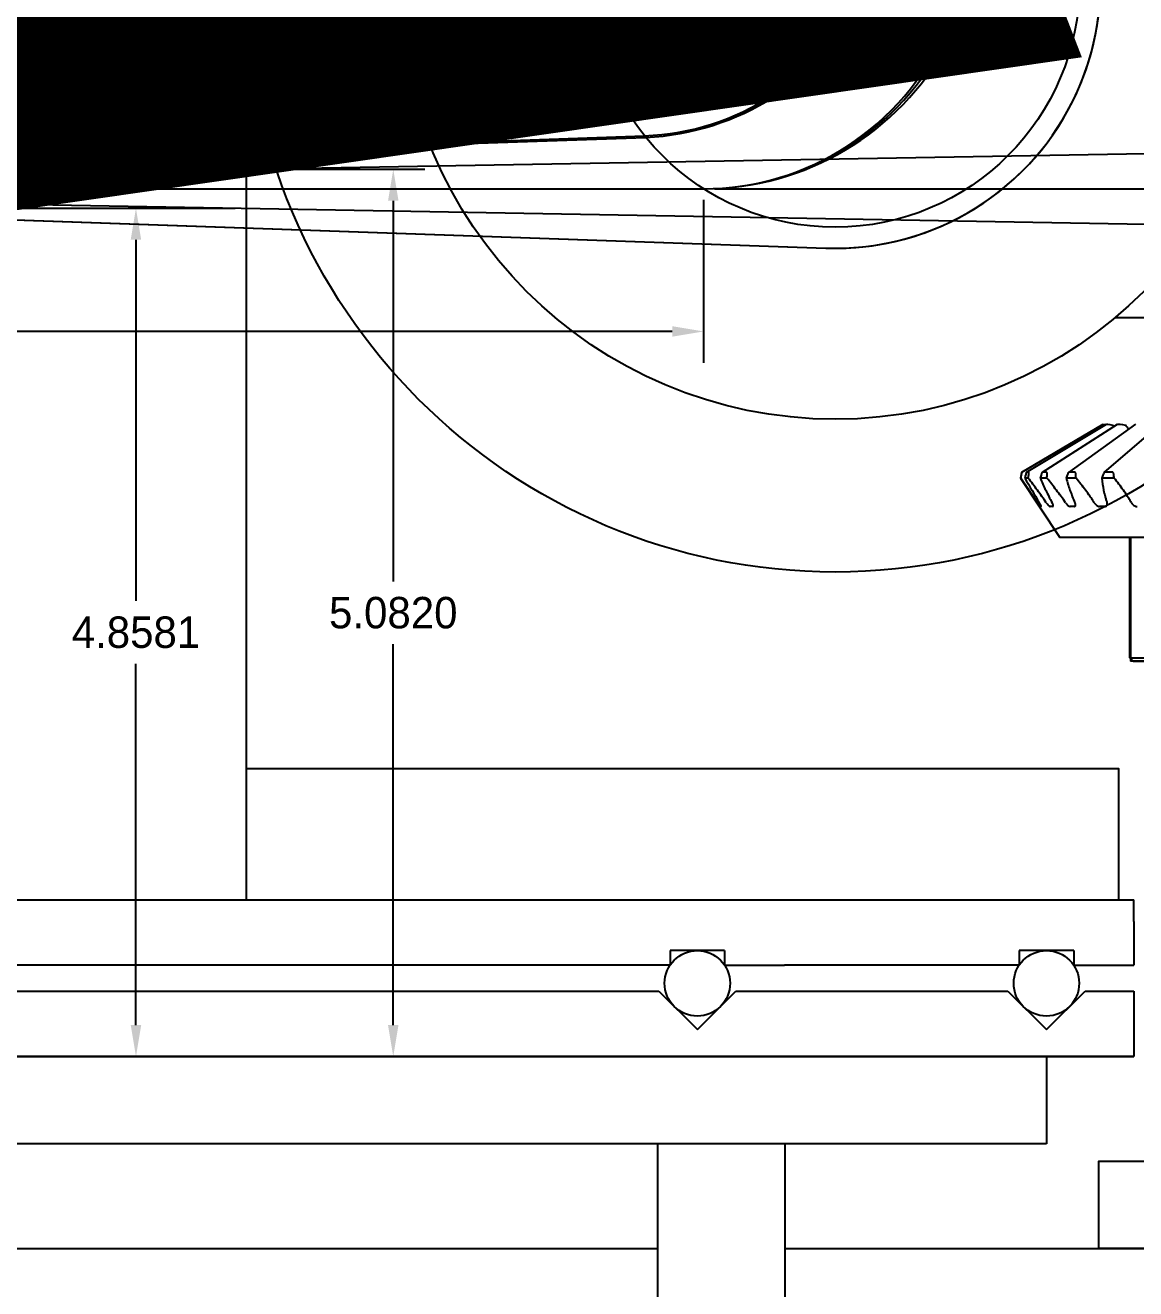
# Model space of a CAD drawing. Header units: inches. Extents: x -164 to 250, y -285 to 80.
# Drawn here: x 7.58 to 13.94, y -189.54 to -182.31 of the extents above; entities that cross this region are included whole.
import ezdxf

# ---------------------------------------------------------------- set-up
doc = ezdxf.new("R2010")
doc.units = ezdxf.units.IN
doc.header["$MEASUREMENT"] = 0
for name, color, linetype in [('LAY0001', 7, 'Continuous'), ('LAYER_CUT_FEAT', 7, 'Continuous'), ('LAYER_FEATURE', 7, 'Continuous'), ('trajectories', 3, 'Continuous')]:
    doc.layers.add(name, color=color, linetype=linetype)
doc.dimstyles.get("Standard").update_dxf_attribs({"dimtxt": 0.18, "dimasz": 0.18, "dimexe": 0.18, "dimexo": 0.0625, "dimgap": 0.09, "dimtad": 0, "dimtih": 1, "dimtoh": 1, "dimdec": 4, "dimzin": 0, "dimdsep": 46, "dimtxsty": 'Standard', "dimcen": 0.09, "dimadec": 0, "dimazin": 0, "dimtfac": 1, "dimtdec": 4, "dimtofl": 0, "dimtmove": 0, "dimatfit": 3, "dimfxl": 1, "dimtolj": 1, "dimtzin": 0, "dimarcsym": 0})

# ---------------------------------------------------------------- blocks, each defined once
blk = doc.blocks.new('*D58')
at = {"layer": 'Defpoints', "color": 0, "transparency": 16777216}
for p in [(2.4291, -183.2443), (11.4651, -183.2443), (11.4651, -184.0615)]:
    blk.add_point(p, dxfattribs=at)
at = {"layer": 'trajectories', "color": 0, "lineweight": -2, "transparency": 16777216}
for p, q in [((2.4291, -183.3068), (2.4291, -184.2415)), ((11.4651, -183.3068), (11.4651, -184.2415)), ((2.6091, -184.0615), (6.4371, -184.0615)), ((11.2851, -184.0615), (7.4571, -184.0615))]:
    blk.add_line(p, q, dxfattribs=at)
at = {"layer": 'trajectories', "color": 0, "transparency": 16777216}
for points in [[(2.6091, -184.0315), (2.6091, -184.0915), (2.4291, -184.0615)], [(11.2851, -184.0315), (11.2851, -184.0915), (11.4651, -184.0615)]]:
    blk.add_solid(points, dxfattribs=at)
at = {"layer": 'trajectories', "color": 0, "transparency": 16777216, "insert": (6.9471, -184.0615), "char_height": 0.18, "attachment_point": 5}
blk.add_mtext('\\A1;9.0360', dxfattribs=at)
blk = doc.blocks.new('*D61')
at = {"layer": 'Defpoints', "color": 0, "transparency": 16777216}
for p in [(8.2126, -183.3562), (8.8435, -183.3562), (13.4291, -188.2143)]:
    blk.add_point(p, dxfattribs=at)
at = {"layer": 'trajectories', "color": 0, "lineweight": -2, "transparency": 16777216}
for p, q in [((8.781, -183.3562), (8.0326, -183.3562)), ((8.2126, -183.5362), (8.2126, -185.6053)), ((8.2126, -188.0343), (8.2126, -185.9653)), ((13.3666, -188.2143), (8.0326, -188.2143))]:
    blk.add_line(p, q, dxfattribs=at)
at = {"layer": 'trajectories', "color": 0, "transparency": 16777216}
for points in [[(8.1826, -183.5362), (8.2426, -183.5362), (8.2126, -183.3562)], [(8.1826, -188.0343), (8.2426, -188.0343), (8.2126, -188.2143)]]:
    blk.add_solid(points, dxfattribs=at)
at = {"layer": 'trajectories', "color": 0, "transparency": 16777216, "insert": (8.2126, -185.7853), "char_height": 0.18, "attachment_point": 5}
blk.add_mtext('\\A1;4.8581', dxfattribs=at)
blk = doc.blocks.new('*D62')
at = {"layer": 'Defpoints', "color": 0, "transparency": 16777216}
for p in [(8.8435, -183.1323), (9.6868, -188.2143), (13.4291, -188.2143)]:
    blk.add_point(p, dxfattribs=at)
at = {"layer": 'trajectories', "color": 0, "lineweight": -2, "transparency": 16777216}
for p, q in [((8.906, -183.1323), (9.8668, -183.1323)), ((9.6868, -183.3123), (9.6868, -185.4933)), ((9.6868, -188.0343), (9.6868, -185.8533)), ((13.3666, -188.2143), (9.5068, -188.2143))]:
    blk.add_line(p, q, dxfattribs=at)
at = {"layer": 'trajectories', "color": 0, "transparency": 16777216}
for points in [[(9.6568, -183.3123), (9.7168, -183.3123), (9.6868, -183.1323)], [(9.6568, -188.0343), (9.7168, -188.0343), (9.6868, -188.2143)]]:
    blk.add_solid(points, dxfattribs=at)
at = {"layer": 'trajectories', "color": 0, "transparency": 16777216, "insert": (9.6868, -185.6733), "char_height": 0.18, "attachment_point": 5}
blk.add_mtext('\\A1;5.0820', dxfattribs=at)
blk = doc.blocks.new('*D63')
at = {"layer": 'Defpoints', "color": 0, "transparency": 16777216}
for p in [(17.9907, -182.9726), (18.9367, -183.0522), (2.4291, -183.2443), (2.4291, -183.2443), (11.4651, -183.2443)]:
    blk.add_point(p, dxfattribs=at)
at = {"layer": 'trajectories', "color": 0, "lineweight": -2, "transparency": 16777216}
for p, q in [((18.0531, -182.9715), (19.1153, -182.953)), ((11.5276, -183.2443), (19.1178, -183.2443)), ((18.9339, -183.6042), (19.1139, -183.6042))]:
    blk.add_line(p, q, dxfattribs=at)
for start, end in [(1.62472, 2.24943), (358.75055, 360), (358.75057, 359.37528)]:
    blk.add_arc((2.4291, -183.2443), 16.5087, start, end, dxfattribs=at)
at = {"layer": 'trajectories', "color": 0, "transparency": 16777216}
for points in [[(18.9612, -182.7755), (18.9012, -182.7769), (18.9353, -182.9561)], [(18.9069, -183.4241), (18.9669, -183.4244), (18.9378, -183.2443)]]:
    blk.add_solid(points, dxfattribs=at)
at = {"layer": 'trajectories', "color": 0, "transparency": 16777216, "insert": (19.4739, -183.6042), "char_height": 0.18, "attachment_point": 5}
blk.add_mtext('\\A1;1.00°', dxfattribs=at)
blk = doc.blocks.new('*D64')
at = {"layer": 'Defpoints', "color": 0, "transparency": 16777216}
for p in [(2.4291, -183.2443), (2.4291, -183.2443), (11.4651, -183.2443), (18.6518, -183.3386), (17.9907, -183.5159)]:
    blk.add_point(p, dxfattribs=at)
at = {"layer": 'trajectories', "color": 0, "lineweight": -2, "transparency": 16777216}
for p, q in [((11.5276, -183.2443), (18.832, -183.2443)), ((18.0531, -183.517), (18.8295, -183.5305)), ((18.6393, -183.8872), (18.4593, -183.8872))]:
    blk.add_line(p, q, dxfattribs=at)
for start, end in [(0.63572, 1.27145), (357.72854, 359), (357.72855, 358.36428)]:
    blk.add_arc((2.4291, -183.2443), 16.2229, start, end, dxfattribs=at)
at = {"layer": 'trajectories', "color": 0, "transparency": 16777216}
for points in [[(18.681, -183.0641), (18.621, -183.0644), (18.652, -183.2443)], [(18.6154, -183.7066), (18.6754, -183.708), (18.6496, -183.5274)]]:
    blk.add_solid(points, dxfattribs=at)
at = {"layer": 'trajectories', "color": 0, "transparency": 16777216, "insert": (18.0993, -183.8872), "char_height": 0.18, "attachment_point": 5}
blk.add_mtext('\\A1;1.00°', dxfattribs=at)
blk = doc.blocks.new('*D65')
at = {"layer": 'Defpoints', "color": 0, "transparency": 16777216}
for p in [(7.1221, -177.0665), (8.8435, -177.0665), (8.8435, -183.3562)]:
    blk.add_point(p, dxfattribs=at)
at = {"layer": 'trajectories', "color": 0, "lineweight": -2, "transparency": 16777216}
for p, q in [((8.781, -177.0665), (6.9421, -177.0665)), ((7.1221, -177.2465), (7.1221, -180.0313)), ((7.1221, -183.1762), (7.1221, -180.3913)), ((8.781, -183.3562), (6.9421, -183.3562))]:
    blk.add_line(p, q, dxfattribs=at)
at = {"layer": 'trajectories', "color": 0, "transparency": 16777216}
for points in [[(7.0921, -177.2465), (7.1521, -177.2465), (7.1221, -177.0665)], [(7.0921, -183.1762), (7.1521, -183.1762), (7.1221, -183.3562)]]:
    blk.add_solid(points, dxfattribs=at)
at = {"layer": 'trajectories', "color": 0, "transparency": 16777216, "insert": (7.1221, -180.2113), "char_height": 0.18, "attachment_point": 5}
blk.add_mtext('\\A1;6.2898', dxfattribs=at)
blk = doc.blocks.new('*D66')
at = {"layer": 'Defpoints', "color": 0, "transparency": 16777216}
for p in [(8.8435, -177.0665), (8.1024, -183.1323), (8.8435, -183.1323)]:
    blk.add_point(p, dxfattribs=at)
at = {"layer": 'trajectories', "color": 0, "lineweight": -2, "transparency": 16777216}
for p, q in [((8.781, -177.0665), (7.9224, -177.0665)), ((8.1024, -177.2465), (8.1024, -179.9194)), ((8.1024, -182.9523), (8.1024, -180.2794)), ((8.781, -183.1323), (7.9224, -183.1323))]:
    blk.add_line(p, q, dxfattribs=at)
at = {"layer": 'trajectories', "color": 0, "transparency": 16777216}
for points in [[(8.0724, -177.2465), (8.1324, -177.2465), (8.1024, -177.0665)], [(8.0724, -182.9523), (8.1324, -182.9523), (8.1024, -183.1323)]]:
    blk.add_solid(points, dxfattribs=at)
at = {"layer": 'trajectories', "color": 0, "transparency": 16777216, "insert": (8.1024, -180.0994), "char_height": 0.18, "attachment_point": 5}
blk.add_mtext('\\A1;6.0658', dxfattribs=at)
blk = doc.blocks.new('*D110')
at = {"layer": 'Defpoints', "color": 0, "transparency": 16777216}
for p in [(13.926, -185.9498), (19.0805, -185.9498), (14.0228, -186.5123)]:
    blk.add_point(p, dxfattribs=at)
at = {"layer": 'trajectories', "color": 0, "lineweight": -2, "transparency": 16777216}
for p, q in [((19.0805, -185.9498), (19.0805, -185.7698)), ((19.0805, -185.7698), (19.2605, -185.7698)), ((13.9885, -185.9498), (19.2605, -185.9498)), ((19.0805, -186.3323), (19.0805, -186.1298)), ((14.0853, -186.5123), (19.2605, -186.5123))]:
    blk.add_line(p, q, dxfattribs=at)
at = {"layer": 'trajectories', "color": 0, "transparency": 16777216}
for points in [[(19.0505, -186.1298), (19.1105, -186.1298), (19.0805, -185.9498)], [(19.0505, -186.3323), (19.1105, -186.3323), (19.0805, -186.5123)]]:
    blk.add_solid(points, dxfattribs=at)
at = {"layer": 'trajectories', "color": 0, "transparency": 16777216, "insert": (19.7855, -185.7698), "char_height": 0.18, "attachment_point": 5}
blk.add_mtext('\\A1;0.5625', dxfattribs=at)

msp = doc.modelspace()

# ---------------------------------------------------------------- linework, layer by layer
for p, q in [((8.8435, -177.06646), (8.8435, -186.56646)), ((-9.0709, -187.31646), (13.9291, -187.31646)), ((13.9291, -187.44146), (13.9291, -187.31646)), ((13.9291, -187.44146), (13.9291, -187.69146)), ((11.27285, -187.6076), (11.27285, -187.69146)), ((11.58535, -187.6076), (11.27285, -187.6076)), ((11.58535, -187.6076), (11.58535, -187.69146)), ((13.27285, -187.6076), (13.27285, -187.69146)), ((13.58535, -187.6076), (13.27285, -187.6076)), ((13.58535, -187.6076), (13.58535, -187.69146)), ((11.27285, -187.69146), (2.4291, -187.69146)), ((11.58535, -187.69146), (11.9291, -187.69146)), ((13.27285, -187.69146), (11.9291, -187.69146)), ((13.58535, -187.69146), (13.9291, -187.69146)), ((2.4291, -187.8393), (11.20813, -187.8393)), ((11.20813, -187.8393), (11.4291, -188.06027)), ((11.4291, -188.06027), (11.65007, -187.8393)), ((11.65007, -187.8393), (11.9291, -187.8393)), ((11.9291, -187.8393), (13.20813, -187.8393)), ((13.20813, -187.8393), (13.4291, -188.06027)), ((13.4291, -188.06027), (13.65007, -187.8393)), ((13.65007, -187.8393), (13.9291, -187.8393)), ((13.9291, -187.8393), (13.9291, -188.2143)), ((-9.0709, -188.2143), (13.9291, -188.2143)), ((-8.5709, -188.2143), (13.4291, -188.2143)), ((13.4291, -188.2143), (2.4291, -188.2143)), ((11.9291, -188.2143), (2.4291, -188.2143)), ((13.9291, -188.2143), (11.9291, -188.2143)), ((13.4291, -188.2143), (13.4291, -188.7143)), ((13.4291, -188.7143), (-6.3409, -188.7143)), ((11.20719, -195.80811), (11.20233, -188.7143)), ((11.93719, -195.8076), (11.93233, -188.7143)), ((-6.3409, -189.31425), (11.20274, -189.31425)), ((11.93274, -189.31425), (18.4291, -189.31425))]:
    msp.add_line(p, q)
at = {"color": 7, "linetype": 'Continuous'}
for p, q in [((13.28824, -184.86763), (13.75465, -184.59275)), ((13.31554, -184.86768), (13.77349, -184.59276)), ((13.40606, -184.86819), (13.8364, -184.59281)), ((13.5566, -184.8689), (13.94073, -184.59292)), ((13.76025, -184.87018), (14.08186, -184.59312)), ((13.80971, -184.5979), (13.81585, -184.60595)), ((13.28807, -184.86774), (13.28126, -184.90133)), ((13.28126, -184.90133), (13.50653, -185.24109)), ((13.28202, -184.90133), (13.28126, -184.90133)), ((13.28202, -184.90133), (13.28613, -184.88004)), ((13.37796, -185.04244), (13.28202, -184.90133)), ((13.28613, -184.88004), (13.2883, -184.86775)), ((13.2883, -184.86775), (13.28807, -184.86774)), ((13.32495, -184.90133), (13.30508, -184.90133)), ((13.31558, -184.86775), (13.31528, -184.86784)), ((13.32676, -184.86775), (13.31558, -184.86775)), ((13.32495, -184.90133), (13.32756, -184.88004)), ((13.43201, -184.90133), (13.39313, -184.90133)), ((13.40738, -184.86775), (13.40606, -184.86819)), ((13.42925, -184.86775), (13.40738, -184.86775)), ((13.59851, -184.90133), (13.54232, -184.90133)), ((13.5913, -184.86775), (13.5597, -184.86775)), ((13.81718, -184.90133), (13.74614, -184.90133)), ((13.80584, -184.86775), (13.76589, -184.86775)), ((13.3994, -185.06393), (13.3945, -185.06393)), ((13.3994, -185.06393), (13.39964, -185.06386)), ((13.46517, -185.06393), (13.45068, -185.06393)), ((13.46517, -185.06393), (13.4669, -185.06337)), ((13.58894, -185.06393), (13.56549, -185.06393)), ((13.76528, -185.06393), (13.7339, -185.06393)), ((16.07767, -185.24109), (13.50653, -185.24109))]:
    msp.add_line(p, q, dxfattribs=at)
msp.add_lwpolyline([(8.8435, -187.31646), (13.8435, -187.31646), (13.8435, -186.56646), (8.8435, -186.56646)], close=True)
for centre, radius in [((2.4291, -189.31425), 14), ((12.2185, -182.06426), 3.375), ((12.2185, -182.06426), 2.5), ((11.4291, -187.7951), 0.1875), ((13.4291, -187.7951), 0.1875)]:
    msp.add_circle(centre, radius)
for centre, radius, start, end in [((12.23697, -185.93706), 2.12076, 38.3306, 39.157296), ((19.18607, -186.39277), 6.06717, 165.562015, 165.769528), ((16.50804, -183.0861), 3.68158, 209.541653, 212.099211), ((16.9418, -185.97764), 3.7083, 162.783319, 163.127374), ((9.01224, -184.6846), 4.42508, 357.192753, 357.468713), ((16.1938, -185.80215), 2.80032, 160.774458, 161.235143), ((10.72211, -184.98111), 2.87751, 1.588921, 2.013046), ((15.9411, -185.69445), 2.33386, 159.57658, 160.133301), ((11.59884, -185.13043), 2.23014, 5.896556, 6.446716)]:
    msp.add_arc(centre, radius, start, end, dxfattribs=at)
for points, knots in [([(13.31523, -184.86788), (13.31501, -184.86802), (13.3146, -184.86852), (13.31405, -184.86947), (13.31346, -184.87074), (13.31261, -184.8729), (13.3116, -184.87602), (13.31087, -184.87865), (13.31052, -184.88004)], [0, 0, 0, 0, 0.0588048, 0.1436237, 0.2515409, 0.378502, 0.6726256, 1, 1, 1, 1]), ([(13.42846, -185.04244), (13.42007, -185.03031), (13.40306, -185.00632), (13.36869, -184.95918), (13.34247, -184.92435), (13.32495, -184.90133)], [0, 0, 0, 0, 0.2527979, 0.5040707, 1, 1, 1, 1]), ([(13.32756, -184.88004), (13.32775, -184.87854), (13.32796, -184.87635), (13.32808, -184.87353), (13.32807, -184.87171), (13.32794, -184.87012), (13.32773, -184.86883), (13.32722, -184.86775), (13.32676, -184.86775)], [0, 0, 0, 0, 0.3576231, 0.5198804, 0.6661957, 0.791291, 0.8900491, 1, 1, 1, 1]), ([(13.39313, -184.90133), (13.40315, -184.92471), (13.41923, -184.95992), (13.44263, -185.00675), (13.45527, -185.0305), (13.46189, -185.04244)], [0, 0, 0, 0, 0.4860584, 0.7391362, 1, 1, 1, 1]), ([(13.40606, -184.86819), (13.40535, -184.86865), (13.40402, -184.87013), (13.4024, -184.87288), (13.40091, -184.87628), (13.40005, -184.87875), (13.39966, -184.88004)], [0, 0, 0, 0, 0.1859792, 0.4266244, 0.7030714, 1, 1, 1, 1]), ([(13.433, -184.88004), (13.43307, -184.87853), (13.43307, -184.87633), (13.43278, -184.87352), (13.43242, -184.87168), (13.43191, -184.8701), (13.43123, -184.86884), (13.43035, -184.86797), (13.4296, -184.86775), (13.42925, -184.86775)], [0, 0, 0, 0, 0.3277172, 0.4777901, 0.6151154, 0.736271, 0.8389365, 0.9241191, 1, 1, 1, 1]), ([(13.53855, -185.04244), (13.53028, -185.03025), (13.51322, -185.00617), (13.47798, -184.9589), (13.45055, -184.92421), (13.43201, -184.90133)], [0, 0, 0, 0, 0.2499146, 0.5004392, 1, 1, 1, 1]), ([(13.54232, -184.90133), (13.5487, -184.92471), (13.55968, -184.95998), (13.5772, -185.00681), (13.58721, -185.03054), (13.59264, -185.04244)], [0, 0, 0, 0, 0.4850245, 0.738145, 1, 1, 1, 1]), ([(13.5566, -184.8689), (13.55582, -184.86947), (13.55435, -184.87093), (13.55184, -184.87459), (13.55043, -184.87779), (13.54965, -184.88004)], [0, 0, 0, 0, 0.2177869, 0.4633409, 1, 1, 1, 1]), ([(13.5597, -184.86775), (13.55945, -184.86775), (13.55833, -184.86786), (13.5573, -184.8684), (13.5566, -184.8689)], [0, 0, 0, 0, 0.2299336, 1, 1, 1, 1]), ([(13.59784, -184.88004), (13.59779, -184.87852), (13.5975, -184.87565), (13.59653, -184.87226), (13.59528, -184.87005), (13.59416, -184.86878), (13.59282, -184.86794), (13.5918, -184.86775), (13.5913, -184.86775)], [0, 0, 0, 0, 0.2998555, 0.5703663, 0.6909778, 0.8007337, 0.9018085, 1, 1, 1, 1]), ([(13.70343, -185.04244), (13.69955, -185.03634), (13.69158, -185.02421), (13.67504, -185.0002), (13.64473, -184.95866), (13.61727, -184.92408), (13.59851, -184.90133)], [0, 0, 0, 0, 0.123288, 0.2474119, 0.4972352, 1, 1, 1, 1]), ([(13.74614, -184.90133), (13.74858, -184.92461), (13.75395, -184.95986), (13.76338, -185.00061), (13.77002, -185.02444), (13.77379, -185.03644), (13.77582, -185.04244)], [0, 0, 0, 0, 0.486301, 0.7389443, 0.8682581, 1, 1, 1, 1]), ([(13.76025, -184.87018), (13.7588, -184.87143), (13.75634, -184.87458), (13.75465, -184.87814), (13.75394, -184.88004)], [0, 0, 0, 0, 0.4851371, 1, 1, 1, 1]), ([(13.76589, -184.86775), (13.7649, -184.86775), (13.76282, -184.86828), (13.76107, -184.86947), (13.76025, -184.87018)], [0, 0, 0, 0, 0.4742859, 1, 1, 1, 1]), ([(13.81488, -184.88004), (13.8147, -184.87851), (13.81412, -184.87558), (13.81241, -184.87161), (13.81006, -184.86904), (13.80772, -184.86793), (13.80647, -184.86775), (13.80584, -184.86775)], [0, 0, 0, 0, 0.2779649, 0.5375229, 0.7742868, 0.8871757, 1, 1, 1, 1]), ([(13.91589, -185.04244), (13.91244, -185.03633), (13.90525, -185.02419), (13.89009, -185.00014), (13.86988, -184.97049), (13.84419, -184.93556), (13.8263, -184.91269), (13.81718, -184.90133)], [0, 0, 0, 0, 0.1221583, 0.2454956, 0.4947108, 0.7464488, 1, 1, 1, 1]), ([(13.37796, -185.04244), (13.37894, -185.0439), (13.38087, -185.04673), (13.3837, -185.05078), (13.38634, -185.05446), (13.3887, -185.05765), (13.39073, -185.06024), (13.3922, -185.06198), (13.39317, -185.063), (13.39372, -185.0635), (13.39413, -185.06381), (13.3944, -185.06393), (13.3945, -185.06393)], [0, 0, 0, 0, 0.1935344, 0.3769659, 0.5447827, 0.6919216, 0.8139499, 0.907254, 0.9422982, 0.969336, 0.9883861, 1, 1, 1, 1]), ([(13.39964, -185.06386), (13.39982, -185.06372), (13.39984, -185.06319), (13.39974, -185.06253), (13.39943, -185.06137), (13.39873, -185.05957), (13.39755, -185.05697), (13.39596, -185.05387), (13.39324, -185.04892), (13.39093, -185.04509), (13.38927, -185.04244)], [0, 0, 0, 0, 0.0291151, 0.0542734, 0.0872661, 0.1766903, 0.2959117, 0.4419916, 0.611111, 1, 1, 1, 1]), ([(13.42846, -185.04244), (13.43046, -185.04534), (13.43445, -185.05067), (13.43974, -185.05662), (13.4438, -185.06033), (13.44639, -185.06228), (13.44861, -185.06353), (13.45006, -185.06393), (13.45068, -185.06393)], [0, 0, 0, 0, 0.3360323, 0.6333874, 0.7572271, 0.8602781, 0.9409167, 1, 1, 1, 1]), ([(13.4669, -185.06337), (13.46766, -185.06275), (13.46818, -185.0609), (13.46805, -185.05839), (13.46757, -185.0558), (13.46669, -185.05286), (13.46493, -185.04827), (13.4632, -185.0448), (13.46189, -185.04244)], [0, 0, 0, 0, 0.1312588, 0.2260818, 0.342893, 0.4809884, 0.6384483, 1, 1, 1, 1]), ([(13.53855, -185.04244), (13.54056, -185.0454), (13.54483, -185.05088), (13.55182, -185.05767), (13.55788, -185.06182), (13.56245, -185.06359), (13.56454, -185.06393), (13.56549, -185.06393)], [0, 0, 0, 0, 0.3030974, 0.5864047, 0.8233086, 0.9192998, 1, 1, 1, 1]), ([(13.59356, -185.06232), (13.594, -185.06191), (13.59479, -185.06093), (13.59557, -185.0591), (13.59599, -185.05693), (13.59605, -185.05345), (13.59509, -185.04846), (13.59359, -185.04452), (13.59264, -185.04244)], [0, 0, 0, 0, 0.08524, 0.1778323, 0.2816145, 0.398689, 0.6741277, 1, 1, 1, 1]), ([(13.70343, -185.04244), (13.70534, -185.04546), (13.70972, -185.05107), (13.71742, -185.05789), (13.72552, -185.06253), (13.73128, -185.06393), (13.7339, -185.06393)], [0, 0, 0, 0, 0.2778964, 0.5504883, 0.7958723, 1, 1, 1, 1]), ([(13.77416, -185.06045), (13.77506, -185.05948), (13.77656, -185.05705), (13.77751, -185.05264), (13.77729, -185.04763), (13.77642, -185.0442), (13.77582, -185.04244)], [0, 0, 0, 0, 0.2104099, 0.4423442, 0.7049853, 1, 1, 1, 1]), ([(13.91589, -185.04244), (13.91761, -185.0455), (13.9219, -185.05123), (13.92997, -185.05807), (13.93901, -185.06267), (13.9455, -185.06393), (13.94857, -185.06393)], [0, 0, 0, 0, 0.2584691, 0.5222556, 0.7739161, 1, 1, 1, 1]), ([(13.58894, -185.06393), (13.5898, -185.06393), (13.59149, -185.06371), (13.59297, -185.06285), (13.59356, -185.06232)], [0, 0, 0, 0, 0.5228992, 1, 1, 1, 1]), ([(13.76528, -185.06393), (13.76698, -185.06393), (13.77028, -185.06345), (13.7731, -185.06158), (13.77416, -185.06045)], [0, 0, 0, 0, 0.5234007, 1, 1, 1, 1])]:
    msp.add_open_spline(points, degree=3, knots=knots, dxfattribs=at)
at = {"layer": 'LAY0001', "color": 6, "linetype": 'Continuous'}
msp.add_line((13.9107, -185.24109), (13.9107, -185.94976), dxfattribs=at)
at = {"layer": 'LAY0001', "color": 7, "linetype": 'Continuous'}
for p, q in [((15.6735, -185.24109), (13.9107, -185.24109)), ((15.6735, -185.94976), (13.9107, -185.94976))]:
    msp.add_line(p, q, dxfattribs=at)
at = {"layer": 'LAYER_CUT_FEAT', "color": 7, "linetype": 'Continuous'}
for p, q in [((13.75465, -184.59275), (13.7548, -184.59275)), ((13.7548, -184.59275), (13.76437, -184.59462)), ((13.76437, -184.59462), (13.7689, -184.59552)), ((13.77349, -184.59276), (13.77361, -184.59275)), ((13.77361, -184.59275), (13.78132, -184.59275)), ((13.78132, -184.59275), (13.79264, -184.59462)), ((13.79264, -184.59462), (13.80971, -184.5979)), ((13.8364, -184.59281), (13.83694, -184.59275)), ((13.83694, -184.59275), (13.85202, -184.59275)), ((13.85202, -184.59275), (13.8646, -184.59462)), ((13.8646, -184.59462), (13.88143, -184.5979))]:
    msp.add_line(p, q, dxfattribs=at)
at = {"layer": 'LAYER_FEATURE', "color": 7, "linetype": 'Continuous'}
for p, q in [((13.90627, -185.93007), (13.90627, -185.24109)), ((13.92596, -185.94976), (13.90627, -185.93007)), ((13.90627, -185.93007), (15.67793, -185.93007)), ((13.92596, -185.94976), (15.65824, -185.94976))]:
    msp.add_line(p, q, dxfattribs=at)
at = {"layer": 'trajectories'}
for p, q in [((2.4291, -183.24426), (11.12665, -182.94053)), ((2.4291, -183.24426), (17.99066, -182.97263)), ((2.4291, -183.24426), (11.46511, -183.24426)), ((2.4291, -183.24426), (12.16542, -183.58426)), ((2.4291, -183.24426), (17.99066, -183.51589)), ((13.82322, -183.98125), (21.8473, -183.98125))]:
    msp.add_line(p, q, dxfattribs=at)
at = {"layer": 'trajectories', "const_width": 2}
msp.add_lwpolyline([(6.63141, -167.15986), (12.24632, -181.67959), (2.66795, -183.05457)], dxfattribs=at)
at = {"layer": 'trajectories'}
for points in [[(2.4291, -183.24426), (12.16542, -183.58426, 0.6124586), (13.48025, -181.21502), (0.42425, -167.55805)], [(2.4291, -183.24426), (11.46511, -183.24426, 0.6243101), (12.68664, -180.74485), (2.4291, -167.55805)], [(2.4291, -183.24426), (11.13423, -182.94989, 0.5694854), (12.34497, -180.66998), (4.29816, -167.57275)]]:
    msp.add_lwpolyline(points, format="xyb", dxfattribs=at)
msp.add_lwpolyline([(16.27284, -189.31425), (13.7291, -189.31425), (13.7291, -188.81425), (16.27284, -188.81425)], close=True, dxfattribs=at)
msp.add_circle((12.2185, -182.06426), 1.4, dxfattribs=at)
for centre, radius, start, end in [((11.07696, -181.51763), 1.42377, 272, 36.825059), ((11.07461, -181.45048), 1.49096, 272, 31.56615), ((11.07461, -181.58066), 1.37053, 272.492983, 41.673296), ((11.46511, -181.73422), 1.51004, 270, 42.686639), ((11.46511, -181.69605), 1.5482, 270, 37.907802), ((11.46511, -181.65276), 1.5915, 270, 32.71367), ((12.2185, -182.06426), 1.52093, 268, 43.779011)]:
    msp.add_arc(centre, radius, start, end, dxfattribs=at)

# ---------------------------------------------------------------- dimensions: what is measured, and where the dimension line sits
dim = msp.add_linear_dim(base=(7.12214, -177.06646), p1=(8.8435, -183.35622), p2=(8.8435, -177.06646), angle=90, dimstyle='Standard', dxfattribs=at)
dim.commit()
dim.dimension.update_dxf_attribs({"geometry": '*D65', "text_midpoint": (7.12214, -180.21134), "dimtype": 160})
for base, p1, p2, picture, middle in [((8.10245, -183.13229), (8.8435, -177.06646), (8.8435, -183.13229), '*D66', (8.10245, -180.09938)), ((9.68676, -188.2143), (8.8435, -183.13229), (13.4291, -188.2143), '*D62', (9.68676, -185.6733)), ((8.21256, -183.35622), (13.4291, -188.2143), (8.8435, -183.35622), '*D61', (8.21256, -185.78526)), ((19.08052, -185.94976), (14.0228, -186.51226), (13.92596, -185.94976), '*D110', (19.78552, -185.76976))]:
    dim = msp.add_linear_dim(base=base, p1=p1, p2=p2, angle=90, dimstyle='Standard', dxfattribs=at)
    dim.commit()
    dim.dimension.update_dxf_attribs({"geometry": picture, "text_midpoint": middle})
for base, line1, line2, picture, middle in [((18.93672, -183.05217), ((2.4291, -183.24426), (17.99066, -182.97263)), ((2.4291, -183.24426), (11.46511, -183.24426)), '*D63', (19.47392, -183.60424)), ((18.65177, -183.33864), ((2.4291, -183.24426), (11.46511, -183.24426)), ((2.4291, -183.24426), (17.99066, -183.51589)), '*D64', (18.0993, -183.88724))]:
    dim = msp.add_angular_dim_2l(base=base, line1=line1, line2=line2, dimstyle='Standard', override={"dimadec": 2}, dxfattribs=at)
    dim.commit()
    dim.dimension.update_dxf_attribs({"geometry": picture, "text_midpoint": middle})
dim = msp.add_linear_dim(base=(11.46511, -184.06151), p1=(2.4291, -183.24426), p2=(11.46511, -183.24426), dimstyle='Standard', dxfattribs=at)
dim.commit()
dim.dimension.update_dxf_attribs({"geometry": '*D58', "text_midpoint": (6.9471, -184.06151)})

doc.saveas('drawing.dxf')
